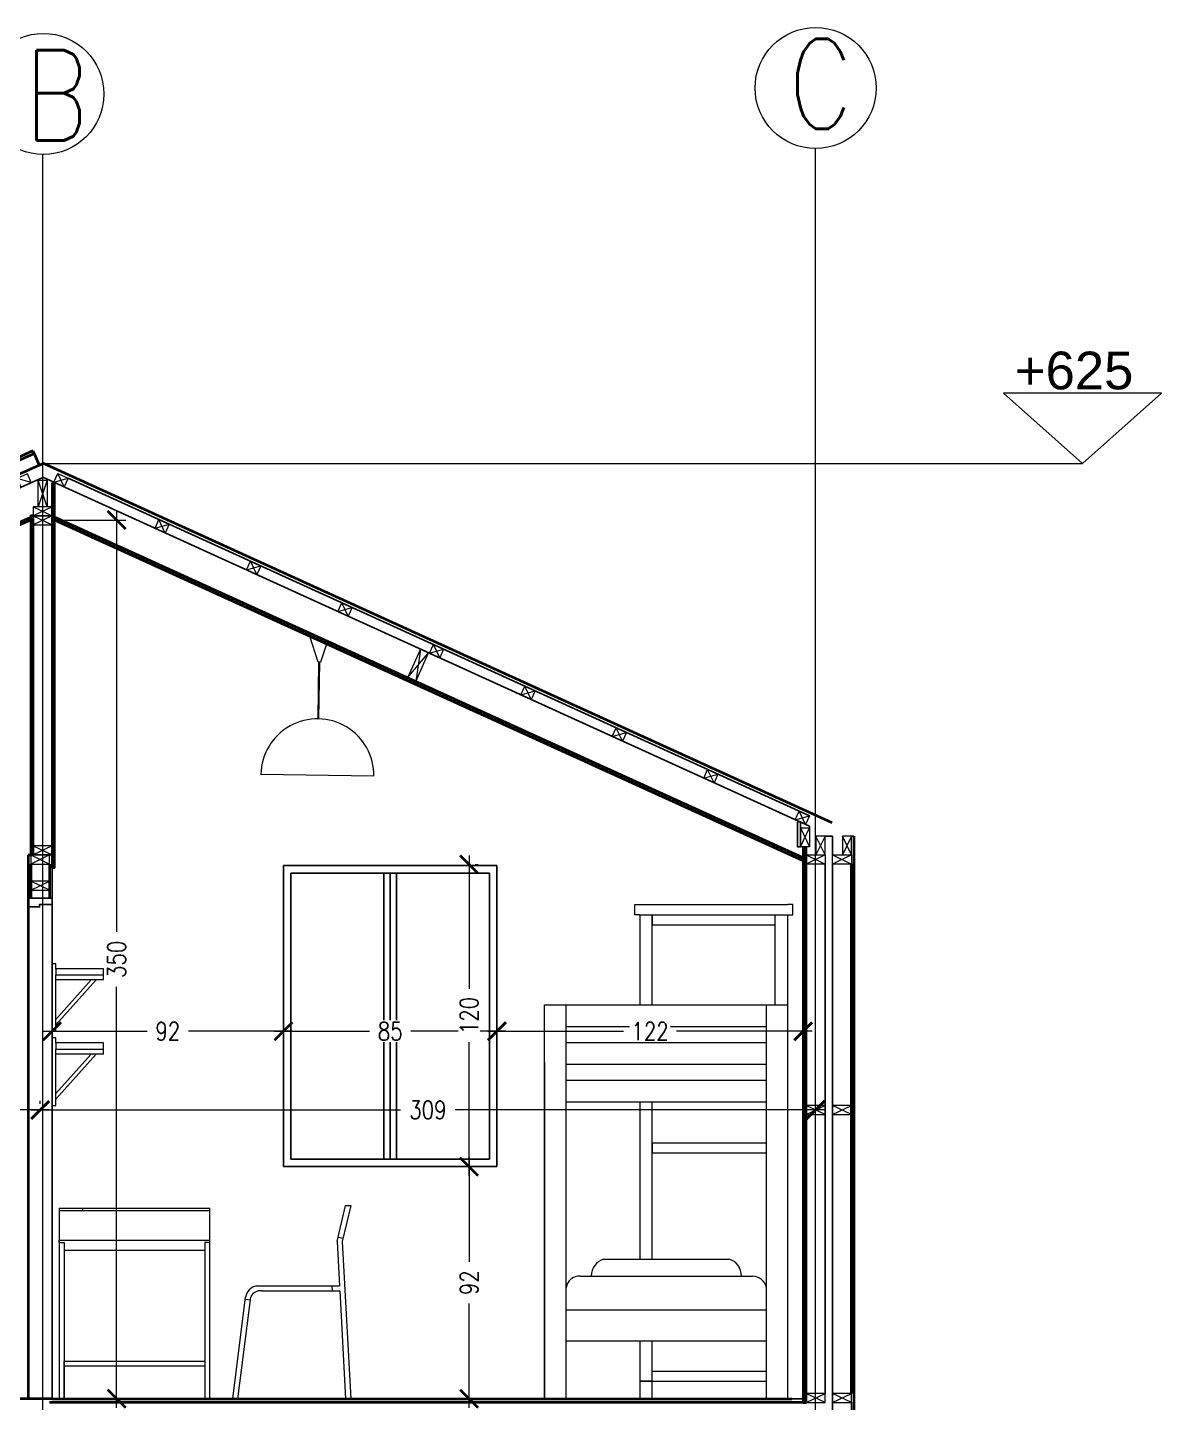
# Model space of a CAD drawing. Header units: millimetres. Extents: x 2260 to 4465, y 2640 to 4441.
# Drawn here: x 2761 to 3213, y 3888 to 4436 of the extents above; entities that cross this region are included whole.
import ezdxf

# ---------------------------------------------------------------- set-up
doc = ezdxf.new("R2010")
doc.units = ezdxf.units.MM
for name, color, linetype, lineweight in [('A-ANNO-DIMS', 3, 'Continuous', 18), ('A-ANNO-SYMB', 3, 'Continuous', 18), ('A-DETL-MCUT', 4, 'Continuous', 25), ('A-ELEV-MBE1', 7, 'Continuous', 35), ('A-ELEV-MBE2', 4, 'Continuous', 25), ('A-FURN', 8, 'Continuous', 18), ('A-SECT-MCUT', 7, 'Continuous', 35), ('A-WALL-STUD', 3, 'Continuous', 18)]:
    doc.layers.add(name, color=color, linetype=linetype, lineweight=lineweight)
doc.styles.add('ARIAL', font='Arial.ttf')
doc.styles.add('E-ROMANS', font='romans.shx', dxfattribs={"width": 0.8})
doc.styles.get("Standard").update_dxf_attribs({"font": 'Arial.ttf'})
doc.dimstyles.new('Copy of TICK_36', dxfattribs={"dimtxt": 3.6, "dimasz": 3.6, "dimexe": 1.8, "dimexo": 1.2, "dimgap": 1.8, "dimtad": 0, "dimdec": 0, "dimzin": 0, "dimdsep": 46, "dimtxsty": 'ARIAL', "dimblk": 'ARCHTICK', "dimblk1": 'ARCHTICK', "dimblk2": 'ARCHTICK', "dimcen": 1.8, "dimdle": 1.8, "dimclrd": 256, "dimclre": 256, "dimclrt": 256, "dimadec": 0, "dimazin": 0, "dimtfac": 1, "dimtdec": 0, "dimtmove": 1, "dimatfit": 3, "dimldrblk": 'OPEN90', "dimfxl": 1, "dimtfill": 1, "dimtolj": 1, "dimtzin": 0, "dimlwd": -1, "dimlwe": -1, "dimarcsym": 0})

# ---------------------------------------------------------------- blocks, each defined once
blk = doc.blocks.new('_ArchTick')
at = {"color": 0, "linetype": 'ByBlock', "const_width": 0.15}
blk.add_lwpolyline([(-0.5, -0.5), (0.5, 0.5)], dxfattribs=at)
blk = doc.blocks.new('*D95')
at = {"layer": 'A-ANNO-DIMS', "transparency": 16777216}
for p, q in [((2679.85, 4007.36), (2679.85, 4008.56)), ((2765.91, 4007.36), (2765.91, 4008.56)), ((2676.25, 4004.96), (2714.62, 4004.96)), ((2769.51, 4004.96), (2731.14, 4004.96))]:
    blk.add_line(p, q, dxfattribs=at)
at = {"layer": 'A-ANNO-DIMS', "transparency": 16777216, "xscale": 7.2, "yscale": 7.2, "zscale": 7.2, "rotation": 180}
blk.add_blockref('_ArchTick', (2679.85, 4004.96), dxfattribs=at)
at = {"layer": 'A-ANNO-DIMS', "transparency": 16777216, "xscale": 7.2, "yscale": 7.2, "zscale": 7.2}
blk.add_blockref('_ArchTick', (2765.91, 4004.96), dxfattribs=at)
at = {"layer": 'A-ANNO-DIMS', "transparency": 16777216, "insert": (2722.88, 4004.96), "char_height": 7.2, "attachment_point": 5, "style": 'E-ROMANS', "bg_fill": 3, "box_fill_scale": 1.1, "bg_fill_color": 256, "bg_fill_true_color": 13158600, "bg_fill_transparency": 0}
blk.add_mtext('\\A1;86', dxfattribs=at)
blk = doc.blocks.new('_Open90')
at = {"color": 0, "linetype": 'ByBlock', "lineweight": -2}
for p, q in [((0, 0), (-1, 0)), ((-0.5, 0.5), (0, 0)), ((0, 0), (-0.5, -0.5))]:
    blk.add_line(p, q, dxfattribs=at)
blk = doc.blocks.new('*D146')
at = {"layer": 'A-ANNO-DIMS', "transparency": 16777216}
for p, q in [((2765.91, 4007.36), (2765.91, 4008.56)), ((3074.85, 4007.36), (3074.85, 4008.56)), ((2762.31, 4004.96), (2909.51, 4004.96)), ((3078.45, 4004.96), (2931.25, 4004.96))]:
    blk.add_line(p, q, dxfattribs=at)
at = {"layer": 'A-ANNO-DIMS', "transparency": 16777216, "xscale": 7.2, "yscale": 7.2, "zscale": 7.2, "rotation": 180}
blk.add_blockref('_ArchTick', (2765.91, 4004.96), dxfattribs=at)
at = {"layer": 'A-ANNO-DIMS', "transparency": 16777216, "xscale": 7.2, "yscale": 7.2, "zscale": 7.2}
blk.add_blockref('_ArchTick', (3074.85, 4004.96), dxfattribs=at)
at = {"layer": 'A-ANNO-DIMS', "transparency": 16777216, "insert": (2920.38, 4004.96), "char_height": 7.2, "attachment_point": 5, "style": 'E-ROMANS', "bg_fill": 3, "box_fill_scale": 1.1, "bg_fill_color": 256, "bg_fill_true_color": 13158600, "bg_fill_transparency": 0}
blk.add_mtext('\\A1;309', dxfattribs=at)
blk = doc.blocks.new('*D148')
at = {"layer": 'A-ANNO-DIMS', "transparency": 16777216}
for p, q in [((2796.38, 4243.62), (2796.38, 4075.95)), ((2774.07, 4240.02), (2799.98, 4240.02)), ((2796.38, 3886.27), (2796.38, 4053.94)), ((2773.07, 3889.87), (2799.98, 3889.87))]:
    blk.add_line(p, q, dxfattribs=at)
at = {"layer": 'A-ANNO-DIMS', "transparency": 16777216, "xscale": 7.2, "yscale": 7.2, "zscale": 7.2}
for p, rotation in [((2796.38, 4240.02), 90), ((2796.38, 3889.87), 270)]:
    blk.add_blockref('_ArchTick', p, dxfattribs=dict(at, rotation=rotation))
at = {"layer": 'A-ANNO-DIMS', "transparency": 16777216, "insert": (2796.38, 4064.95), "char_height": 7.2, "attachment_point": 5, "rotation": 90, "style": 'E-ROMANS', "bg_fill": 3, "box_fill_scale": 1.1, "bg_fill_color": 256, "bg_fill_true_color": 13158600, "bg_fill_transparency": 0}
blk.add_mtext('\\A1;350', dxfattribs=at)
blk = doc.blocks.new('*D149')
at = {"layer": 'A-ANNO-DIMS', "transparency": 16777216}
for p, q in [((2770.67, 4038.69), (2770.67, 4039.89)), ((2862.83, 4038.69), (2862.83, 4039.89)), ((2767.07, 4036.29), (2808.49, 4036.29)), ((2866.43, 4036.29), (2825.01, 4036.29))]:
    blk.add_line(p, q, dxfattribs=at)
at = {"layer": 'A-ANNO-DIMS', "transparency": 16777216, "xscale": 7.2, "yscale": 7.2, "zscale": 7.2, "rotation": 180}
blk.add_blockref('_ArchTick', (2770.67, 4036.29), dxfattribs=at)
at = {"layer": 'A-ANNO-DIMS', "transparency": 16777216, "xscale": 7.2, "yscale": 7.2, "zscale": 7.2}
blk.add_blockref('_ArchTick', (2862.83, 4036.29), dxfattribs=at)
at = {"layer": 'A-ANNO-DIMS', "transparency": 16777216, "insert": (2816.75, 4036.29), "char_height": 7.2, "attachment_point": 5, "style": 'E-ROMANS', "bg_fill": 3, "box_fill_scale": 1.1, "bg_fill_color": 256, "bg_fill_true_color": 13158600, "bg_fill_transparency": 0}
blk.add_mtext('\\A1;92', dxfattribs=at)
blk = doc.blocks.new('*D99')
at = {"layer": 'A-ANNO-DIMS', "transparency": 16777216}
for p, q in [((2862.83, 4038.69), (2862.83, 4039.89)), ((2947.89, 4037.06), (2947.89, 4039.89)), ((2859.23, 4036.29), (2897.1, 4036.29)), ((2951.49, 4036.29), (2913.62, 4036.29))]:
    blk.add_line(p, q, dxfattribs=at)
at = {"layer": 'A-ANNO-DIMS', "transparency": 16777216, "xscale": 7.2, "yscale": 7.2, "zscale": 7.2, "rotation": 180}
blk.add_blockref('_ArchTick', (2862.83, 4036.29), dxfattribs=at)
at = {"layer": 'A-ANNO-DIMS', "transparency": 16777216, "xscale": 7.2, "yscale": 7.2, "zscale": 7.2}
blk.add_blockref('_ArchTick', (2947.89, 4036.29), dxfattribs=at)
at = {"layer": 'A-ANNO-DIMS', "transparency": 16777216, "insert": (2905.36, 4036.29), "char_height": 7.2, "attachment_point": 5, "style": 'E-ROMANS', "bg_fill": 3, "box_fill_scale": 1.1, "bg_fill_color": 256, "bg_fill_true_color": 13158600, "bg_fill_transparency": 0}
blk.add_mtext('\\A1;85', dxfattribs=at)
blk = doc.blocks.new('*D100')
at = {"layer": 'A-ANNO-DIMS', "transparency": 16777216}
for p, q in [((2947.89, 4038.69), (2947.89, 4039.89)), ((3069.89, 4038.69), (3069.89, 4039.89)), ((2944.29, 4036.29), (2998.3, 4036.29)), ((3073.49, 4036.29), (3019.49, 4036.29))]:
    blk.add_line(p, q, dxfattribs=at)
at = {"layer": 'A-ANNO-DIMS', "transparency": 16777216, "xscale": 7.2, "yscale": 7.2, "zscale": 7.2, "rotation": 180}
blk.add_blockref('_ArchTick', (2947.89, 4036.29), dxfattribs=at)
at = {"layer": 'A-ANNO-DIMS', "transparency": 16777216, "xscale": 7.2, "yscale": 7.2, "zscale": 7.2}
blk.add_blockref('_ArchTick', (3069.89, 4036.29), dxfattribs=at)
at = {"layer": 'A-ANNO-DIMS', "transparency": 16777216, "insert": (3008.89, 4036.29), "char_height": 7.2, "attachment_point": 5, "style": 'E-ROMANS', "bg_fill": 3, "box_fill_scale": 1.1, "bg_fill_color": 256, "bg_fill_true_color": 13158600, "bg_fill_transparency": 0}
blk.add_mtext('\\A1;122', dxfattribs=at)
blk = doc.blocks.new('*D102')
at = {"layer": 'A-ANNO-DIMS', "transparency": 16777216}
for p, q in [((2936.78, 3985.95), (2936.78, 3944.37)), ((2939.18, 3982.35), (2940.38, 3982.35)), ((2936.78, 3886.27), (2936.78, 3927.85)), ((2939.18, 3889.87), (2940.38, 3889.87))]:
    blk.add_line(p, q, dxfattribs=at)
at = {"layer": 'A-ANNO-DIMS', "transparency": 16777216, "xscale": 7.2, "yscale": 7.2, "zscale": 7.2}
for p, rotation in [((2936.78, 3982.35), 90), ((2936.78, 3889.87), 270)]:
    blk.add_blockref('_ArchTick', p, dxfattribs=dict(at, rotation=rotation))
at = {"layer": 'A-ANNO-DIMS', "transparency": 16777216, "insert": (2936.78, 3936.11), "char_height": 7.2, "attachment_point": 5, "rotation": 90, "style": 'E-ROMANS', "bg_fill": 3, "box_fill_scale": 1.1, "bg_fill_color": 256, "bg_fill_true_color": 13158600, "bg_fill_transparency": 0}
blk.add_mtext('\\A1;92', dxfattribs=at)
blk = doc.blocks.new('*D103')
at = {"layer": 'A-ANNO-DIMS', "transparency": 16777216}
for p, q in [((2936.78, 4106.4), (2936.78, 4053.17)), ((2939.18, 4102.8), (2940.38, 4102.8)), ((2936.78, 3978.75), (2936.78, 4031.98)), ((2939.18, 3982.35), (2940.38, 3982.35))]:
    blk.add_line(p, q, dxfattribs=at)
at = {"layer": 'A-ANNO-DIMS', "transparency": 16777216, "xscale": 7.2, "yscale": 7.2, "zscale": 7.2}
for p, rotation in [((2936.78, 4102.8), 90), ((2936.78, 3982.35), 270)]:
    blk.add_blockref('_ArchTick', p, dxfattribs=dict(at, rotation=rotation))
at = {"layer": 'A-ANNO-DIMS', "transparency": 16777216, "insert": (2936.78, 4042.57), "char_height": 7.2, "attachment_point": 5, "rotation": 90, "style": 'E-ROMANS', "bg_fill": 3, "box_fill_scale": 1.1, "bg_fill_color": 256, "bg_fill_true_color": 13158600, "bg_fill_transparency": 0}
blk.add_mtext('\\A1;120', dxfattribs=at)

msp = doc.modelspace()

# ---------------------------------------------------------------- linework, layer by layer
for p, q in [((2762.16, 4092.53), (2762.16, 4102.94)), ((2769.66, 4096.13), (2769.66, 4102.94)), ((2770.67, 4063.23), (2770.67, 4041.73)), ((2770.67, 4036.29), (2770.67, 4041.73)), ((2770.67, 4033.71), (2770.67, 4012.21)), ((2770.67, 4006.76), (2770.67, 4012.21)), ((2773.53, 3889.87), (2775.53, 3889.87)), ((2831.53, 3889.87), (2833.53, 3889.87)), ((2842.62, 3889.87), (2844.62, 3889.87)), ((2887.6, 3889.87), (2889.62, 3889.87)), ((2966.77, 3889.87), (2975.47, 3889.87)), ((3004.77, 3889.87), (3009.77, 3889.87)), ((3008.68, 3889.87), (3067.68, 3889.87)), ((3055.28, 3889.87), (3063.77, 3889.87)), ((3062.68, 3889.87), (3067.68, 3889.87))]:
    msp.add_line(p, q)
at = {"color": 0}
for q in [(3065.34, 3889.87), (3069.89, 3889.87)]:
    msp.add_line((3065.34, 3889.87), q, dxfattribs=at)
at = {"layer": 'A-ANNO-DIMS'}
msp.add_line((2766.91, 4262.54), (3181.17, 4262.54), dxfattribs=at)
msp.add_lwpolyline([(3149.68, 4290.53), (3181.17, 4262.54), (3212.65, 4290.53)], close=True, dxfattribs=at)
at = {"layer": 'A-ANNO-SYMB'}
for centre in [(2767.17, 4409.81), (3074.85, 4412.17)]:
    msp.add_circle(centre, 24.11, dxfattribs=at)
at = {"layer": 'A-DETL-MCUT'}
for p, q in [((3090.01, 4114.04), (3089.11, 4114.04)), ((2770.67, 3889.87), (2770.67, 4101.53)), ((2761.16, 3889.87), (2761.16, 4089.34))]:
    msp.add_line(p, q, dxfattribs=at)
msp.add_lwpolyline([(3067.59, 4119.74), (3068.8, 4119.74), (3068.8, 4109.84), (3067.59, 4109.84)], close=True, dxfattribs=at)
for points in [[(2770.67, 4089.34), (2770.67, 4086.84), (2765.66, 4086.84), (2765.66, 4085.84), (2761.16, 4085.84), (2761.16, 4089.34), (2770.67, 4089.34)], [(3089.11, 3888.37), (3089.11, 3872.36)]]:
    msp.add_lwpolyline(points, dxfattribs=at)
at = {"layer": 'A-ELEV-MBE1', "color": 0}
for q in [(2756.87, 4264.8), (2763.46, 4266.48)]:
    msp.add_line((2762.99, 4267.54), q, dxfattribs=at)
for points in [[(2464.98, 4132.9), (2763.46, 4266.48)], [(2763.46, 4266.48), (2765.5, 4261.91)]]:
    msp.add_lwpolyline(points, dxfattribs=at)
at = {"layer": 'A-ELEV-MBE2'}
for p, q in [((2777.02, 4256.67), (3072.38, 4122.19)), ((3072.4, 4117.35), (3072.4, 4118.01)), ((3078.6, 4114.04), (3081.6, 4114.04)), ((3081.6, 4114.04), (3081.6, 4106.54)), ((2862.83, 4092.05), (2862.83, 4102.37)), ((2862.83, 4102.37), (2947.89, 4102.37)), ((2865.83, 4092.05), (2865.83, 4099.24)), ((2865.83, 4099.24), (2944.89, 4099.24)), ((2902.86, 4092.05), (2902.86, 4099.24)), ((2905.36, 4092.05), (2905.36, 4099.24)), ((2907.86, 4092.05), (2907.86, 4099.24)), ((2944.89, 4092.05), (2944.89, 4099.24)), ((2947.89, 4102.37), (2947.89, 4092.05)), ((3078.6, 3891.97), (3078.6, 4102.94)), ((3081.6, 4102.94), (3081.6, 3640.18)), ((2862.83, 3982.35), (2862.83, 4092.05)), ((2865.83, 4092.05), (2865.83, 3985.35)), ((2902.86, 3985.35), (2902.86, 4092.05)), ((2905.36, 3985.35), (2905.36, 4092.05)), ((2907.86, 3985.35), (2907.86, 4092.05)), ((2944.89, 4092.05), (2944.89, 3985.35)), ((2947.89, 3982.35), (2947.89, 4092.05)), ((2944.89, 3985.35), (2865.83, 3985.35)), ((2862.83, 3982.35), (2947.89, 3982.35))]:
    msp.add_line(p, q, dxfattribs=at)
for points in [[(2453.62, 4116.84), (2766.91, 4257.03)], [(3072.4, 4118.01), (2766.91, 4257.1)]]:
    msp.add_lwpolyline(points, dxfattribs=at)
at = {"layer": 'A-FURN', "color": 8}
for p, q in [((2876.62, 4183.41), (2873.32, 4193.72)), ((2880.03, 4190.52), (2877.65, 4183.39)), ((2876.6, 4160.8), (2876.98, 4183.4)), ((2877.13, 4183.4), (2876.62, 4183.41)), ((2876.62, 4183.41), (2877.13, 4183.4)), ((2876.9, 4160.8), (2877.28, 4183.4)), ((2877.13, 4183.4), (2877.65, 4183.39)), ((2898.87, 4137.92), (2853.87, 4138.68))]:
    msp.add_line(p, q, dxfattribs=at)
at = {"layer": 'A-FURN'}
for p, q in [((3002.77, 4082.76), (3002.77, 4086.87)), ((3002.77, 4086.87), (3063.77, 4086.87)), ((3004.77, 4082.76), (3002.77, 4082.76)), ((3004.77, 4082.76), (3004.77, 4046.87)), ((3004.77, 4082.76), (3063.77, 4082.76)), ((3009.77, 4046.87), (3009.77, 4082.76)), ((3009.77, 4082.76), (3009.77, 4078.76)), ((3058.77, 4046.87), (3058.77, 4082.76)), ((3065.77, 4086.87), (3063.77, 4086.87)), ((3063.77, 3889.87), (3063.77, 4082.76)), ((3063.77, 4082.76), (3065.77, 4082.76)), ((3065.77, 4082.76), (3065.77, 4086.87)), ((3009.77, 4078.76), (3058.77, 4078.76)), ((2772.17, 4063.23), (2770.67, 4063.23)), ((2772.17, 4061.23), (2772.17, 4063.23)), ((2791.17, 4061.23), (2772.17, 4061.23)), ((2772.17, 4061.23), (2772.17, 4058.73)), ((2791.17, 4056.73), (2791.17, 4061.23)), ((2772.17, 4058.73), (2791.17, 4058.73)), ((2772.17, 4041.73), (2772.17, 4058.73)), ((2791.17, 4056.73), (2772.17, 4056.73)), ((2788.17, 4056.73), (2772.17, 4038.81)), ((2786.23, 4056.73), (2772.17, 4040.98)), ((2966.77, 3889.87), (2966.77, 4046.87)), ((2966.77, 4046.87), (3063.77, 4046.87)), ((2975.47, 3889.87), (2975.47, 4046.87)), ((3055.28, 3889.87), (3055.28, 4046.87)), ((3063.77, 3889.87), (3063.77, 4046.87)), ((2772.17, 4036.29), (2772.17, 4041.73)), ((2975.47, 4038.16), (3055.28, 4038.16)), ((3004.77, 4038.16), (3004.77, 4031.87)), ((3009.77, 4031.87), (3009.77, 4038.16)), ((2770.67, 4036.29), (2772.17, 4036.29)), ((2772.17, 4033.71), (2770.67, 4033.71)), ((2772.17, 4031.71), (2772.17, 4033.71)), ((2791.17, 4031.71), (2772.17, 4031.71)), ((2772.17, 4031.71), (2772.17, 4029.21)), ((2772.17, 4029.21), (2791.17, 4029.21)), ((2772.17, 4012.21), (2772.17, 4029.21)), ((2791.17, 4027.21), (2772.17, 4027.21)), ((2788.17, 4027.21), (2772.17, 4009.28)), ((2786.23, 4027.21), (2772.17, 4011.46)), ((2791.17, 4027.21), (2791.17, 4031.71)), ((2975.47, 4031.87), (3055.28, 4031.87)), ((2966.77, 4023.83), (2966.77, 3889.87)), ((2975.47, 4023.16), (3055.28, 4023.16)), ((2975.47, 4016.87), (3055.28, 4016.87)), ((2772.17, 4006.76), (2772.17, 4012.21)), ((2770.67, 4006.76), (2772.17, 4006.76)), ((2975.47, 4008.16), (3055.28, 4008.16)), ((3004.77, 4008.16), (3004.77, 3945.51)), ((3009.77, 3945.51), (3009.77, 4008.16)), ((3009.77, 3991.81), (3055.28, 3991.81)), ((3009.77, 3991.81), (3009.77, 3987.81)), ((3009.77, 3987.81), (3055.28, 3987.81)), ((2773.53, 3965.87), (2833.53, 3965.87)), ((2773.53, 3965.87), (2773.53, 3889.87)), ((2773.53, 3965.87), (2773.53, 3964.87)), ((2773.53, 3964.87), (2833.53, 3964.87)), ((2782.96, 3964.87), (2782.96, 3965.87)), ((2833.53, 3889.87), (2833.53, 3965.87)), ((2884.29, 3952.48), (2887.59, 3966.87)), ((2889.62, 3966.87), (2886.27, 3952.51)), ((2887.59, 3966.87), (2889.62, 3966.87)), ((2773.53, 3952.1), (2773.53, 3953.1)), ((2773.53, 3953.1), (2833.53, 3953.1)), ((2773.53, 3952.1), (2775.53, 3952.1)), ((2775.53, 3952.1), (2775.53, 3889.87)), ((2775.53, 3952.1), (2775.53, 3949.1)), ((2833.53, 3952.1), (2831.53, 3952.1)), ((2831.53, 3952.1), (2831.53, 3889.87)), ((2884.29, 3952.48), (2885.2, 3934.87)), ((2884.7, 3954.25), (2886.58, 3953.85)), ((2886.27, 3952.51), (2889.62, 3889.87)), ((2775.53, 3949.1), (2831.53, 3949.1)), ((2990.47, 3945.51), (3040.28, 3945.51)), ((2852.04, 3934.87), (2885.2, 3934.87)), ((2882.1, 3934.87), (2882.24, 3932.87)), ((2981.07, 3938.75), (3049.72, 3938.75)), ((2842.62, 3889.87), (2847.74, 3930.36)), ((2844.62, 3889.87), (2849.84, 3930.36)), ((2847.64, 3929.56), (2849.71, 3929.32)), ((2854.18, 3932.87), (2885.31, 3932.87)), ((2885.31, 3932.87), (2887.6, 3889.87)), ((2975.47, 3925.31), (3055.28, 3925.31)), ((2975.47, 3912.91), (3055.28, 3912.91)), ((3004.77, 3912.91), (3004.77, 3889.87)), ((3009.77, 3896.87), (3009.77, 3912.91)), ((2775.53, 3889.87), (2775.53, 3904.87)), ((2775.53, 3904.87), (2831.53, 3904.87)), ((2831.53, 3902.87), (2775.53, 3902.87)), ((2831.53, 3904.87), (2831.53, 3902.87)), ((3009.77, 3896.87), (3004.77, 3896.87)), ((3004.77, 3896.87), (3055.28, 3896.87)), ((3009.77, 3896.87), (3009.77, 3900.87)), ((3009.77, 3900.87), (3055.28, 3900.87)), ((3009.77, 3889.87), (3009.77, 3896.87)), ((3063.77, 3889.87), (3063.77, 3896.87))]:
    msp.add_line(p, q, dxfattribs=at)
at = {"layer": 'A-FURN', "color": 8}
msp.add_arc((2876.37, 4138.3), 22.5, 359.0278, 179.0278, dxfattribs=at)
at = {"layer": 'A-FURN'}
for centre, radius, start, end in [((2992.55, 3938.75), 7.07, 107.0357, 180), ((3038.46, 3938.94), 6.82, 358.4402, 74.524), ((2853.23, 3929.43), 5.57, 102.3522, 170.3543), ((2980.91, 3933.26), 5.5, 88.3647, 171.3133), ((3049.54, 3932.89), 5.87, 11.7843, 88.169), ((2853.57, 3928.92), 4, 81.2769, 158.8826)]:
    msp.add_arc(centre, radius, start, end, dxfattribs=at)
at = {"layer": 'A-SECT-MCUT', "color": 0}
for p, q in [((2771.67, 4254.85), (2770.67, 4254.85)), ((2761.16, 4106.54), (2762.16, 4106.54))]:
    msp.add_line(p, q, dxfattribs=at)
at = {"layer": 'A-SECT-MCUT'}
for p, q in [((3090.01, 4114.04), (3090.01, 3640.18)), ((2761.16, 4106.54), (2761.16, 3889.87)), ((2762.16, 4102.94), (2762.16, 4089.34)), ((2769.66, 4102.94), (2769.66, 4089.34)), ((3089.11, 3891.97), (3089.11, 4102.94)), ((2770.67, 3889.87), (2458.72, 3889.87)), ((2769.66, 3888.44), (3069.89, 3888.44)), ((2770.67, 3889.87), (3065.34, 3889.87))]:
    msp.add_line(p, q, dxfattribs=at)
for points in [[(2447.51, 4119.6), (2766.91, 4262.54)], [(3081.39, 4119.42), (2766.92, 4262.63)], [(2770.67, 4254.85), (2770.67, 4101.53), (2771.67, 4101.53), (2771.67, 4254.85)], [(2606.86, 4171.7), (2762.16, 4241.19)], [(3069.89, 4105.4), (2771.67, 4241.19)], [(2684.6, 4205.39), (2762.16, 4240.1)], [(3069.89, 4104.23), (2771.67, 4240.02)], [(3069.89, 4109.84), (3069.89, 3888.37), (3071.1, 3888.37), (3071.1, 4109.84)]]:
    msp.add_lwpolyline(points, dxfattribs=at)
msp.add_lwpolyline([(2763.16, 4106.54), (2763.16, 4241.64), (2762.16, 4241.64), (2762.16, 4106.54)], close=True, dxfattribs=at)
at = {"layer": 'A-WALL-STUD'}
for p, q in [((2775.44, 4253.21), (2772.92, 4258.54)), ((2762.35, 4254.98), (2756.69, 4256.62)), ((2768.72, 4245.25), (2765.11, 4255.91)), ((2768.72, 4255.91), (2765.11, 4245.25)), ((2771.34, 4255.08), (2777.02, 4256.67)), ((2770.67, 4245.25), (2763.16, 4241.64)), ((2763.16, 4245.25), (2770.67, 4241.64)), ((2770.67, 4241.64), (2763.16, 4238.04)), ((2763.16, 4241.64), (2770.67, 4238.04)), ((2811.68, 4236.72), (2817.35, 4238.31)), ((2815.77, 4234.85), (2813.25, 4240.18)), ((2848.11, 4220.13), (2853.78, 4221.72)), ((2852.21, 4218.26), (2849.68, 4223.59)), ((2884.54, 4203.54), (2890.21, 4205.13)), ((2888.64, 4201.67), (2886.12, 4207)), ((2912.23, 4177.18), (2920.66, 4187.09)), ((2917.38, 4188.59), (2915.51, 4175.69)), ((2920.97, 4186.95), (2926.65, 4188.55)), ((2925.07, 4185.09), (2922.55, 4190.41)), ((2957.4, 4170.36), (2963.08, 4171.96)), ((2961.5, 4168.5), (2958.98, 4173.82)), ((2993.84, 4153.78), (2999.51, 4155.37)), ((2997.94, 4151.91), (2995.41, 4157.24)), ((3030.27, 4137.19), (3035.94, 4138.78)), ((3034.37, 4135.32), (3031.84, 4140.65)), ((3066.7, 4120.6), (3072.38, 4122.19)), ((3070.8, 4118.73), (3068.28, 4124.06)), ((3068.8, 4109.84), (3072.4, 4117.35)), ((3068.8, 4117.35), (3072.4, 4109.84)), ((2770.67, 4110.14), (2763.16, 4106.54)), ((2763.16, 4110.14), (2770.67, 4106.54)), ((3078.6, 4106.54), (3075, 4114.04)), ((3078.6, 4114.04), (3075, 4106.54)), ((3089.11, 4106.54), (3085.51, 4114.04)), ((3089.11, 4114.04), (3085.51, 4106.54)), ((2769.66, 4106.54), (2762.16, 4102.94)), ((2762.16, 4106.54), (2769.66, 4102.94)), ((3071.1, 4106.54), (3078.6, 4102.94)), ((3078.6, 4106.54), (3071.1, 4102.94)), ((3081.6, 4106.54), (3089.11, 4102.94)), ((3089.11, 4106.54), (3081.6, 4102.94)), ((2762.16, 4092.53), (2769.66, 4096.13)), ((2769.66, 4092.53), (2762.16, 4096.13)), ((3071.1, 4003.16), (3078.6, 4006.76)), ((3078.6, 4003.16), (3071.1, 4006.76)), ((3081.6, 4003.16), (3089.11, 4006.76)), ((3089.11, 4003.16), (3081.6, 4006.76)), ((3071.1, 3888.37), (3078.6, 3891.97)), ((3078.6, 3888.37), (3071.1, 3891.97)), ((3081.6, 3888.37), (3089.11, 3891.97)), ((3089.11, 3888.37), (3081.6, 3891.97))]:
    msp.add_line(p, q, dxfattribs=at)
for points in [[(2758.24, 4253.14), (2762.35, 4254.98), (2760.8, 4258.46), (2756.69, 4256.62)], [(2775.44, 4253.21), (2771.34, 4255.08), (2772.92, 4258.54), (2777.02, 4256.67)], [(2765.11, 4255.91), (2768.72, 4255.91), (2768.72, 4245.25), (2765.11, 4245.25)], [(2770.67, 4245.25), (2763.16, 4245.25), (2763.16, 4241.64), (2770.67, 4241.64)], [(2770.67, 4241.64), (2763.16, 4241.64), (2763.16, 4238.04), (2770.67, 4238.04)], [(2815.77, 4234.85), (2811.68, 4236.72), (2813.25, 4240.18), (2817.35, 4238.31)], [(2852.21, 4218.26), (2848.11, 4220.13), (2849.68, 4223.59), (2853.78, 4221.72)], [(2888.64, 4201.67), (2884.54, 4203.54), (2886.12, 4207), (2890.21, 4205.13)], [(2920.66, 4187.09), (2917.38, 4188.59), (2912.23, 4177.18), (2915.51, 4175.69)], [(2925.07, 4185.09), (2920.97, 4186.95), (2922.55, 4190.41), (2926.65, 4188.55)], [(2961.5, 4168.5), (2957.4, 4170.36), (2958.98, 4173.82), (2963.08, 4171.96)], [(2997.94, 4151.91), (2993.84, 4153.78), (2995.41, 4157.24), (2999.51, 4155.37)], [(3034.37, 4135.32), (3030.27, 4137.19), (3031.84, 4140.65), (3035.94, 4138.78)], [(3070.8, 4118.73), (3066.7, 4120.6), (3068.28, 4124.06), (3072.38, 4122.19)], [(3068.8, 4109.84), (3068.8, 4117.35), (3072.4, 4117.35), (3072.4, 4109.84)], [(2770.67, 4110.14), (2763.16, 4110.14), (2763.16, 4106.54), (2770.67, 4106.54)], [(3078.6, 4106.54), (3078.6, 4114.04), (3075, 4114.04), (3075, 4106.54)], [(3089.11, 4106.54), (3089.11, 4114.04), (3085.51, 4114.04), (3085.51, 4106.54)], [(2769.66, 4106.54), (2762.16, 4106.54), (2762.16, 4102.94), (2769.66, 4102.94)], [(3071.1, 4106.54), (3078.6, 4106.54), (3078.6, 4102.94), (3071.1, 4102.94)], [(3081.6, 4106.54), (3089.11, 4106.54), (3089.11, 4102.94), (3081.6, 4102.94)], [(2762.16, 4092.53), (2769.66, 4092.53), (2769.66, 4096.13), (2762.16, 4096.13)], [(3071.1, 4003.16), (3078.6, 4003.16), (3078.6, 4006.76), (3071.1, 4006.76)], [(3081.6, 4003.16), (3089.11, 4003.16), (3089.11, 4006.76), (3081.6, 4006.76)], [(3071.1, 3888.37), (3078.6, 3888.37), (3078.6, 3891.97), (3071.1, 3891.97)], [(3081.6, 3888.37), (3089.11, 3888.37), (3089.11, 3891.97), (3081.6, 3891.97)]]:
    msp.add_lwpolyline(points, close=True, dxfattribs=at)

# ---------------------------------------------------------------- texts
at = {"layer": 'A-ANNO-DIMS'}
msp.add_text('+625', height=15.013, dxfattribs=at).set_placement((3154.22, 4292.1))
at = {"layer": 'A-ANNO-SYMB', "char_height": 35.9, "attachment_point": 1, "style": 'E-ROMANS'}
for s, insert in [('B', (2759.47, 4427.22)), ('C', (3063.89, 4431.76))]:
    msp.add_mtext_dynamic_manual_height_columns(s, width=37.201, gutter_width=2.5, heights=[0], dxfattribs=dict(at, insert=insert))

# ---------------------------------------------------------------- next in the draw order: dimensions: what is measured, and where the dimension line sits
at = {"layer": 'A-ANNO-DIMS'}
dim = msp.add_linear_dim(base=(2679.85, 4004.96), p1=(2765.91, 4004.96), p2=(2679.85, 4004.96), dimstyle='Copy of TICK_36', override={"dimscale": 2, "dimtxsty": 'E-ROMANS'}, dxfattribs=at)
dim.commit()
dim.dimension.update_dxf_attribs({"geometry": '*D95', "text_midpoint": (2722.88, 4004.96)})
dim = msp.add_linear_dim(base=(2936.78, 3889.87), p1=(2936.78, 3982.35), p2=(2936.78, 3889.87), angle=90, dimstyle='Copy of TICK_36', override={"dimscale": 2, "dimtxsty": 'E-ROMANS'}, dxfattribs=at)
dim.commit()
dim.dimension.update_dxf_attribs({"geometry": '*D102', "text_midpoint": (2936.78, 3936.11)})

# ---------------------------------------------------------------- next in the draw order: dimensions: what is measured, and where the dimension line sits
dim = msp.add_linear_dim(base=(3074.85, 4004.96), p1=(2765.91, 4004.96), p2=(3074.85, 4004.96), dimstyle='Copy of TICK_36', override={"dimscale": 2, "dimtxsty": 'E-ROMANS'}, dxfattribs=at)
dim.commit()
dim.dimension.update_dxf_attribs({"geometry": '*D146', "text_midpoint": (2920.38, 4004.96)})

# ---------------------------------------------------------------- next in the draw order: dimensions: what is measured, and where the dimension line sits
dim = msp.add_linear_dim(base=(2796.38, 4240.02), p1=(2770.67, 3889.87), p2=(2771.67, 4240.02), angle=90, dimstyle='Copy of TICK_36', override={"dimscale": 2, "dimtxsty": 'E-ROMANS'}, dxfattribs=at)
dim.commit()
dim.dimension.update_dxf_attribs({"geometry": '*D148', "text_midpoint": (2796.38, 4064.95)})

# ---------------------------------------------------------------- next in the draw order: dimensions: what is measured, and where the dimension line sits
dim = msp.add_linear_dim(base=(2862.83, 4036.29), p1=(2770.67, 4036.29), p2=(2862.83, 4036.29), dimstyle='Copy of TICK_36', override={"dimscale": 2, "dimtxsty": 'E-ROMANS'}, dxfattribs=at)
dim.commit()
dim.dimension.update_dxf_attribs({"geometry": '*D149', "text_midpoint": (2816.75, 4036.29)})

# ---------------------------------------------------------------- next in the draw order: linework, layer by layer
at = {"layer": 'A-ANNO-SYMB'}
msp.add_line((2766.91, 3489.36), (2766.91, 4385.57), dxfattribs=at)

# ---------------------------------------------------------------- next in the draw order: dimensions: what is measured, and where the dimension line sits
at = {"layer": 'A-ANNO-DIMS'}
dim = msp.add_linear_dim(base=(2947.89, 4036.29), p1=(2862.83, 4036.29), p2=(2947.89, 4034.66), dimstyle='Copy of TICK_36', override={"dimscale": 2, "dimtxsty": 'E-ROMANS'}, dxfattribs=at)
dim.commit()
dim.dimension.update_dxf_attribs({"geometry": '*D99', "text_midpoint": (2905.36, 4036.29)})

# ---------------------------------------------------------------- next in the draw order: dimensions: what is measured, and where the dimension line sits
dim = msp.add_linear_dim(base=(3069.89, 4036.29), p1=(2947.89, 4036.29), p2=(3069.89, 4036.29), dimstyle='Copy of TICK_36', override={"dimscale": 2, "dimtxsty": 'E-ROMANS'}, dxfattribs=at)
dim.commit()
dim.dimension.update_dxf_attribs({"geometry": '*D100', "text_midpoint": (3008.89, 4036.29)})

# ---------------------------------------------------------------- next in the draw order: linework, layer by layer
at = {"layer": 'A-ANNO-SYMB'}
msp.add_line((3074.85, 3491.85), (3074.85, 4388.06), dxfattribs=at)

# ---------------------------------------------------------------- next in the draw order: dimensions: what is measured, and where the dimension line sits
at = {"layer": 'A-ANNO-DIMS'}
dim = msp.add_linear_dim(base=(2936.78, 4102.8), p1=(2936.78, 3982.35), p2=(2936.78, 4102.8), angle=90, dimstyle='Copy of TICK_36', override={"dimscale": 2, "dimtxsty": 'E-ROMANS'}, dxfattribs=at)
dim.commit()
dim.dimension.update_dxf_attribs({"geometry": '*D103', "text_midpoint": (2936.78, 4042.57)})

doc.saveas('drawing.dxf')
